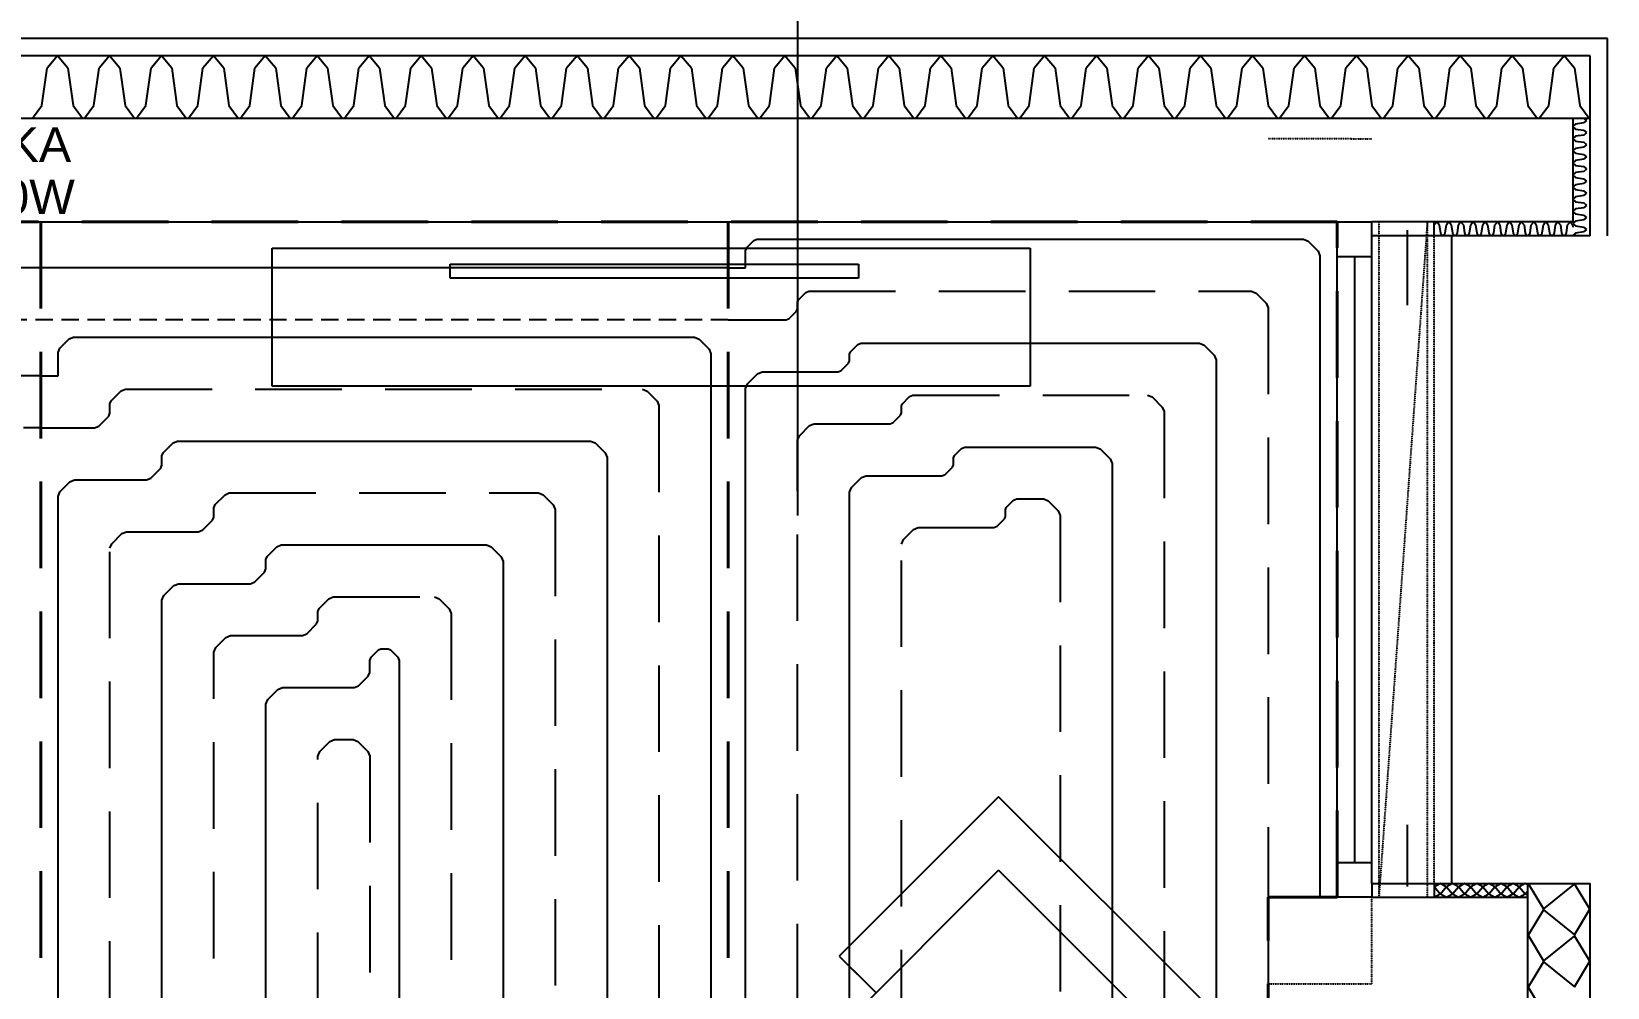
# Model space of a CAD drawing. Header units: millimetres. Extents: x 90740 to 167944, y -39332 to 25855.
# Drawn here: x 113448 to 117998, y 14042 to 16802 of the extents above; entities that cross this region are included whole.
import ezdxf

# ---------------------------------------------------------------- set-up
doc = ezdxf.new("R2010")
doc.units = ezdxf.units.MM
for name, pattern in [('CARKOVANA', [0.21, 0.15, -0.06]), ('Carkovana 0.5x', [0.14, 0.1, -0.04]), ('DASH', [75, 50, -25])]:
    doc.linetypes.add(name, pattern=pattern)
for name, color, linetype in [('DILATA_N___K_RY', 7, 'Continuous'), ('ODVODN__POTRUBIE___PODL__VYK_', 7, 'Continuous'), ('OKRAJOV__DILAT_CIA_PDL', 2, 'Continuous'), ('PODLAHOVKA', 7, 'Continuous'), ('POLO_KY', 7, 'Continuous'), ('PR_VODN__POTRUBIE___PODL__VYK_', 7, 'Continuous'), ('TABU_KY', 7, 'Continuous'), ('Z_NA_PRECHODOV_CH_POTRUB_', 7, 'Continuous')]:
    doc.layers.add(name, color=color, linetype=linetype)
doc.layers.add('XR$1$STANDARD', color=252, linetype='Continuous', lineweight=25)
doc.styles.add('ARIAL', font='arial.ttf')

# ---------------------------------------------------------------- blocks, each defined once
blk = doc.blocks.new('A$C90b3fe5d')
at = {"layer": 'XR$1$STANDARD', "linetype": 'Continuous', "lineweight": -2}
for points in [[(14217.1, 20157.4), (14217.2, 20157.5), (14217.3, 20157.4), (14217.2, 20157.3)], [(14367.1, 20157.4), (14367.2, 20157.5), (14367.3, 20157.4), (14367.2, 20157.3)], [(14517.1, 20157.4), (14517.2, 20157.5), (14517.3, 20157.4), (14517.2, 20157.3)], [(14667.1, 20157.4), (14667.2, 20157.5), (14667.3, 20157.4), (14667.2, 20157.3)], [(14817.1, 20157.4), (14817.2, 20157.5), (14817.3, 20157.4), (14817.2, 20157.3)], [(14967.1, 20157.4), (14967.2, 20157.5), (14967.3, 20157.4), (14967.2, 20157.3)], [(15117.1, 20157.4), (15117.2, 20157.5), (15117.3, 20157.4), (15117.2, 20157.3)], [(15267.1, 20157.4), (15267.2, 20157.5), (15267.3, 20157.4), (15267.2, 20157.3)], [(15417.1, 20157.4), (15417.2, 20157.5), (15417.3, 20157.4), (15417.2, 20157.3)], [(15567.1, 20157.4), (15567.2, 20157.5), (15567.3, 20157.4), (15567.2, 20157.3)], [(15717.1, 20157.4), (15717.2, 20157.5), (15717.3, 20157.4), (15717.2, 20157.3)], [(15867.1, 20157.4), (15867.2, 20157.5), (15867.3, 20157.4), (15867.2, 20157.3)], [(16017.1, 20157.4), (16017.2, 20157.5), (16017.3, 20157.4), (16017.2, 20157.3)], [(16167.1, 20157.4), (16167.2, 20157.5), (16167.3, 20157.4), (16167.2, 20157.3)], [(16317.1, 20157.4), (16317.2, 20157.5), (16317.3, 20157.4), (16317.2, 20157.3)], [(16467.1, 20157.4), (16467.2, 20157.5), (16467.3, 20157.4), (16467.2, 20157.3)], [(16617.1, 20157.4), (16617.2, 20157.5), (16617.3, 20157.4), (16617.2, 20157.3)], [(16767.1, 20157.4), (16767.2, 20157.5), (16767.3, 20157.4), (16767.2, 20157.3)], [(16917.1, 20157.4), (16917.2, 20157.5), (16917.3, 20157.4), (16917.2, 20157.3)], [(17067.1, 20157.4), (17067.2, 20157.5), (17067.3, 20157.4), (17067.2, 20157.3)], [(17217.1, 20157.4), (17217.2, 20157.5), (17217.3, 20157.4), (17217.2, 20157.3)], [(17367.1, 20157.4), (17367.2, 20157.5), (17367.3, 20157.4), (17367.2, 20157.3)], [(17517.1, 20157.4), (17517.2, 20157.5), (17517.3, 20157.4), (17517.2, 20157.3)], [(17667.1, 20157.4), (17667.2, 20157.5), (17667.3, 20157.4), (17667.2, 20157.3)], [(17817.1, 20157.4), (17817.2, 20157.5), (17817.3, 20157.4), (17817.2, 20157.3)], [(17967.1, 20157.4), (17967.2, 20157.5), (17967.3, 20157.4), (17967.2, 20157.3)], [(18117.1, 20157.4), (18117.2, 20157.5), (18117.3, 20157.4), (18117.2, 20157.3)], [(18267.1, 20157.4), (18267.2, 20157.5), (18267.3, 20157.4), (18267.2, 20157.3)], [(18417.1, 20157.4), (18417.2, 20157.5), (18417.3, 20157.4), (18417.2, 20157.3)], [(18567.1, 20157.4), (18567.2, 20157.5), (18567.3, 20157.4), (18567.2, 20157.3)], [(18654.3, 20013.4), (18654.2, 20013.3), (18654.1, 20013.4)], [(18654.2, 19978.5), (18654.3, 19978.4), (18654.2, 19978.3), (18654.1, 19978.4)], [(18654.2, 19943.5), (18654.3, 19943.4), (18654.2, 19943.3), (18654.1, 19943.4)], [(18654.2, 19908.5), (18654.3, 19908.4), (18654.2, 19908.3), (18654.1, 19908.4)], [(18654.2, 19873.5), (18654.3, 19873.4), (18654.2, 19873.3), (18654.1, 19873.4)], [(18654.2, 19838.5), (18654.3, 19838.4), (18654.2, 19838.3), (18654.1, 19838.4)], [(18654.2, 19803.5), (18654.3, 19803.4), (18654.2, 19803.3), (18654.1, 19803.4)], [(18654.2, 19768.5), (18654.3, 19768.4), (18654.2, 19768.3), (18654.1, 19768.4)], [(18222.2, 19705.5), (18222.3, 19705.4), (18222.2, 19705.3)], [(18257.1, 19705.4), (18257.2, 19705.5), (18257.3, 19705.4), (18257.2, 19705.3)], [(18292.1, 19705.4), (18292.2, 19705.5), (18292.3, 19705.4), (18292.2, 19705.3)], [(18327.1, 19705.4), (18327.2, 19705.5), (18327.3, 19705.4), (18327.2, 19705.3)], [(18362.1, 19705.4), (18362.2, 19705.5), (18362.3, 19705.4), (18362.2, 19705.3)], [(18397.1, 19705.4), (18397.2, 19705.5), (18397.3, 19705.4), (18397.2, 19705.3)], [(18432.1, 19705.4), (18432.2, 19705.5), (18432.3, 19705.4), (18432.2, 19705.3)], [(18467.1, 19705.4), (18467.2, 19705.5), (18467.3, 19705.4), (18467.2, 19705.3)], [(18502.1, 19705.4), (18502.2, 19705.5), (18502.3, 19705.4), (18502.2, 19705.3)], [(18537.1, 19705.4), (18537.2, 19705.5), (18537.3, 19705.4), (18537.2, 19705.3)], [(18572.1, 19705.4), (18572.2, 19705.5), (18572.3, 19705.4), (18572.2, 19705.3)], [(18607.1, 19705.4), (18607.2, 19705.5), (18607.3, 19705.4), (18607.2, 19705.3)], [(18654.2, 19733.5), (18654.3, 19733.4), (18654.2, 19733.3), (18654.1, 19733.4)], [(18654.2, 19698.5), (18654.3, 19698.4), (18654.2, 19698.3), (18654.1, 19698.4)]]:
    blk.add_hatch(color=256, dxfattribs=at).paths.add_polyline_path(points, flags=16)
for p, q in [((18722.2, 20243.4), (12077.2, 20243.4)), ((18722.2, 19673.4), (18722.2, 20243.4)), ((18672.2, 20193.4), (12077.2, 20193.4)), ((14202.4, 20049.4), (14217.2, 20157.4)), ((14247.2, 20193.4), (14217.2, 20157.4)), ((14277.2, 20157.4), (14247.2, 20193.4)), ((14277.2, 20157.4), (14292.1, 20049.4)), ((14352.4, 20049.4), (14367.2, 20157.4)), ((14397.2, 20193.4), (14367.2, 20157.4)), ((14427.2, 20157.4), (14397.2, 20193.4)), ((14427.2, 20157.4), (14442.1, 20049.4)), ((14502.4, 20049.4), (14517.2, 20157.4)), ((14547.2, 20193.4), (14517.2, 20157.4)), ((14577.2, 20157.4), (14547.2, 20193.4)), ((14577.2, 20157.4), (14592.1, 20049.4)), ((14652.4, 20049.4), (14667.2, 20157.4)), ((14697.2, 20193.4), (14667.2, 20157.4)), ((14727.2, 20157.4), (14697.2, 20193.4)), ((14727.2, 20157.4), (14742.1, 20049.4)), ((14802.4, 20049.4), (14817.2, 20157.4)), ((14847.2, 20193.4), (14817.2, 20157.4)), ((14877.2, 20157.4), (14847.2, 20193.4)), ((14877.2, 20157.4), (14892.1, 20049.4)), ((14952.4, 20049.4), (14967.2, 20157.4)), ((14997.2, 20193.4), (14967.2, 20157.4)), ((15027.2, 20157.4), (14997.2, 20193.4)), ((15027.2, 20157.4), (15042.1, 20049.4)), ((15102.4, 20049.4), (15117.2, 20157.4)), ((15147.2, 20193.4), (15117.2, 20157.4)), ((15177.2, 20157.4), (15147.2, 20193.4)), ((15177.2, 20157.4), (15192.1, 20049.4)), ((15252.4, 20049.4), (15267.2, 20157.4)), ((15297.2, 20193.4), (15267.2, 20157.4)), ((15327.2, 20157.4), (15297.2, 20193.4)), ((15327.2, 20157.4), (15342.1, 20049.4)), ((15402.4, 20049.4), (15417.2, 20157.4)), ((15447.2, 20193.4), (15417.2, 20157.4)), ((15477.2, 20157.4), (15447.2, 20193.4)), ((15477.2, 20157.4), (15492.1, 20049.4)), ((15552.4, 20049.4), (15567.2, 20157.4)), ((15597.2, 20193.4), (15567.2, 20157.4)), ((15627.2, 20157.4), (15597.2, 20193.4)), ((15627.2, 20157.4), (15642.1, 20049.4)), ((15702.4, 20049.4), (15717.2, 20157.4)), ((15747.2, 20193.4), (15717.2, 20157.4)), ((15777.2, 20157.4), (15747.2, 20193.4)), ((15777.2, 20157.4), (15792.1, 20049.4)), ((15852.4, 20049.4), (15867.2, 20157.4)), ((15897.2, 20193.4), (15867.2, 20157.4)), ((15927.2, 20157.4), (15897.2, 20193.4)), ((15927.2, 20157.4), (15942.1, 20049.4)), ((16002.4, 20049.4), (16017.2, 20157.4)), ((16047.2, 20193.4), (16017.2, 20157.4)), ((16077.2, 20157.4), (16047.2, 20193.4)), ((16077.2, 20157.4), (16092.1, 20049.4)), ((16152.4, 20049.4), (16167.2, 20157.4)), ((16197.2, 20193.4), (16167.2, 20157.4)), ((16227.2, 20157.4), (16197.2, 20193.4)), ((16227.2, 20157.4), (16242.1, 20049.4)), ((16302.4, 20049.4), (16317.2, 20157.4)), ((16347.2, 20193.4), (16317.2, 20157.4)), ((16377.2, 20157.4), (16347.2, 20193.4)), ((16377.2, 20157.4), (16392.1, 20049.4)), ((16452.4, 20049.4), (16467.2, 20157.4)), ((16497.2, 20193.4), (16467.2, 20157.4)), ((16527.2, 20157.4), (16497.2, 20193.4)), ((16527.2, 20157.4), (16542.1, 20049.4)), ((16602.4, 20049.4), (16617.2, 20157.4)), ((16647.2, 20193.4), (16617.2, 20157.4)), ((16677.2, 20157.4), (16647.2, 20193.4)), ((16677.2, 20157.4), (16692.1, 20049.4)), ((16752.4, 20049.4), (16767.2, 20157.4)), ((16797.2, 20193.4), (16767.2, 20157.4)), ((16827.2, 20157.4), (16797.2, 20193.4)), ((16827.2, 20157.4), (16842.1, 20049.4)), ((16902.4, 20049.4), (16917.2, 20157.4)), ((16947.2, 20193.4), (16917.2, 20157.4)), ((16977.2, 20157.4), (16947.2, 20193.4)), ((16977.2, 20157.4), (16992.1, 20049.4)), ((17052.4, 20049.4), (17067.2, 20157.4)), ((17097.2, 20193.4), (17067.2, 20157.4)), ((17127.2, 20157.4), (17097.2, 20193.4)), ((17127.2, 20157.4), (17142.1, 20049.4)), ((17202.4, 20049.4), (17217.2, 20157.4)), ((17247.2, 20193.4), (17217.2, 20157.4)), ((17277.2, 20157.4), (17247.2, 20193.4)), ((17277.2, 20157.4), (17292.1, 20049.4)), ((17352.4, 20049.4), (17367.2, 20157.4)), ((17397.2, 20193.4), (17367.2, 20157.4)), ((17427.2, 20157.4), (17397.2, 20193.4)), ((17427.2, 20157.4), (17442.1, 20049.4)), ((17502.4, 20049.4), (17517.2, 20157.4)), ((17547.2, 20193.4), (17517.2, 20157.4)), ((17577.2, 20157.4), (17547.2, 20193.4)), ((17577.2, 20157.4), (17592.1, 20049.4)), ((17652.4, 20049.4), (17667.2, 20157.4)), ((17697.2, 20193.4), (17667.2, 20157.4)), ((17727.2, 20157.4), (17697.2, 20193.4)), ((17727.2, 20157.4), (17742.1, 20049.4)), ((17802.4, 20049.4), (17817.2, 20157.4)), ((17847.2, 20193.4), (17817.2, 20157.4)), ((17877.2, 20157.4), (17847.2, 20193.4)), ((17877.2, 20157.4), (17892.1, 20049.4)), ((17952.4, 20049.4), (17967.2, 20157.4)), ((17997.2, 20193.4), (17967.2, 20157.4)), ((18027.2, 20157.4), (17997.2, 20193.4)), ((18027.2, 20157.4), (18042.1, 20049.4)), ((18102.4, 20049.4), (18117.2, 20157.4)), ((18147.2, 20193.4), (18117.2, 20157.4)), ((18177.2, 20157.4), (18147.2, 20193.4)), ((18177.2, 20157.4), (18192.1, 20049.4)), ((18252.4, 20049.4), (18267.2, 20157.4)), ((18297.2, 20193.4), (18267.2, 20157.4)), ((18327.2, 20157.4), (18297.2, 20193.4)), ((18327.2, 20157.4), (18342.1, 20049.4)), ((18402.4, 20049.4), (18417.2, 20157.4)), ((18447.2, 20193.4), (18417.2, 20157.4)), ((18477.2, 20157.4), (18447.2, 20193.4)), ((18477.2, 20157.4), (18492.1, 20049.4)), ((18552.4, 20049.4), (18567.2, 20157.4)), ((18597.2, 20193.4), (18567.2, 20157.4)), ((18627.2, 20157.4), (18597.2, 20193.4)), ((18627.2, 20157.4), (18642.1, 20049.4)), ((18672.2, 19673.4), (18672.2, 20193.4)), ((14175.4, 20013.4), (14202.4, 20049.4)), ((14292.1, 20049.4), (14319.1, 20013.4)), ((14325.4, 20013.4), (14352.4, 20049.4)), ((14442.1, 20049.4), (14469.1, 20013.4)), ((14475.4, 20013.4), (14502.4, 20049.4)), ((14592.1, 20049.4), (14619.1, 20013.4)), ((14625.4, 20013.4), (14652.4, 20049.4)), ((14742.1, 20049.4), (14769.1, 20013.4)), ((14775.4, 20013.4), (14802.4, 20049.4)), ((14892.1, 20049.4), (14919.1, 20013.4)), ((14925.4, 20013.4), (14952.4, 20049.4)), ((15042.1, 20049.4), (15069.1, 20013.4)), ((15075.4, 20013.4), (15102.4, 20049.4)), ((15192.1, 20049.4), (15219.1, 20013.4)), ((15225.4, 20013.4), (15252.4, 20049.4)), ((15342.1, 20049.4), (15369.1, 20013.4)), ((15375.4, 20013.4), (15402.4, 20049.4)), ((15492.1, 20049.4), (15519.1, 20013.4)), ((15525.4, 20013.4), (15552.4, 20049.4)), ((15642.1, 20049.4), (15669.1, 20013.4)), ((15675.4, 20013.4), (15702.4, 20049.4)), ((15792.1, 20049.4), (15819.1, 20013.4)), ((15825.4, 20013.4), (15852.4, 20049.4)), ((15942.1, 20049.4), (15969.1, 20013.4)), ((15975.4, 20013.4), (16002.4, 20049.4)), ((16092.1, 20049.4), (16119.1, 20013.4)), ((16125.4, 20013.4), (16152.4, 20049.4)), ((16242.1, 20049.4), (16269.1, 20013.4)), ((16275.4, 20013.4), (16302.4, 20049.4)), ((16392.1, 20049.4), (16419.1, 20013.4)), ((16425.4, 20013.4), (16452.4, 20049.4)), ((16542.1, 20049.4), (16569.1, 20013.4)), ((16575.4, 20013.4), (16602.4, 20049.4)), ((16692.1, 20049.4), (16719.1, 20013.4)), ((16725.4, 20013.4), (16752.4, 20049.4)), ((16842.1, 20049.4), (16869.1, 20013.4)), ((16875.4, 20013.4), (16902.4, 20049.4)), ((16992.1, 20049.4), (17019.1, 20013.4)), ((17025.4, 20013.4), (17052.4, 20049.4)), ((17142.1, 20049.4), (17169.1, 20013.4)), ((17175.4, 20013.4), (17202.4, 20049.4)), ((17292.1, 20049.4), (17319.1, 20013.4)), ((17325.4, 20013.4), (17352.4, 20049.4)), ((17442.1, 20049.4), (17469.1, 20013.4)), ((17475.4, 20013.4), (17502.4, 20049.4)), ((17592.1, 20049.4), (17619.1, 20013.4)), ((17625.4, 20013.4), (17652.4, 20049.4)), ((17742.1, 20049.4), (17769.1, 20013.4)), ((17775.4, 20013.4), (17802.4, 20049.4)), ((17892.1, 20049.4), (17919.1, 20013.4)), ((17925.4, 20013.4), (17952.4, 20049.4)), ((18042.1, 20049.4), (18069.1, 20013.4)), ((18075.4, 20013.4), (18102.4, 20049.4)), ((18192.1, 20049.4), (18219.1, 20013.4)), ((18225.4, 20013.4), (18252.4, 20049.4)), ((18342.1, 20049.4), (18369.1, 20013.4)), ((18375.4, 20013.4), (18402.4, 20049.4)), ((18492.1, 20049.4), (18519.1, 20013.4)), ((18525.4, 20013.4), (18552.4, 20049.4)), ((18642.1, 20049.4), (18669.1, 20013.4)), ((12117.2, 20013.4), (18622.2, 20013.4)), ((18622.2, 20013.4), (18622.2, 19713.4)), ((18622.2, 20013.4), (18672.2, 20013.4)), ((18630.2, 19995.9), (18622.2, 19989.6)), ((18622.2, 19988.1), (18630.2, 19981.8)), ((18654.2, 19999.4), (18630.2, 19995.9)), ((18630.2, 19981.8), (18654.2, 19978.4)), ((18662.2, 20006.4), (18654.2, 20013.4)), ((18654.2, 19999.4), (18662.2, 20006.4)), ((18662.2, 19971.4), (18654.2, 19978.4)), ((18630.2, 19960.9), (18622.2, 19954.6)), ((18622.2, 19953.1), (18630.2, 19946.8)), ((18654.2, 19964.4), (18630.2, 19960.9)), ((18630.2, 19946.8), (18654.2, 19943.4)), ((18654.2, 19929.4), (18630.2, 19925.9)), ((18654.2, 19964.4), (18662.2, 19971.4)), ((18662.2, 19936.4), (18654.2, 19943.4)), ((18654.2, 19929.4), (18662.2, 19936.4)), ((18630.2, 19925.9), (18622.2, 19919.6)), ((18622.2, 19918.1), (18630.2, 19911.8)), ((18630.2, 19890.9), (18622.2, 19884.6)), ((18630.2, 19911.8), (18654.2, 19908.4)), ((18654.2, 19894.4), (18630.2, 19890.9)), ((18662.2, 19901.4), (18654.2, 19908.4)), ((18654.2, 19894.4), (18662.2, 19901.4)), ((18622.2, 19883.1), (18630.2, 19876.8)), ((18630.2, 19855.9), (18622.2, 19849.6)), ((18622.2, 19848.1), (18630.2, 19841.8)), ((18630.2, 19876.8), (18654.2, 19873.4)), ((18654.2, 19859.4), (18630.2, 19855.9)), ((18630.2, 19841.8), (18654.2, 19838.4)), ((18662.2, 19866.4), (18654.2, 19873.4)), ((18654.2, 19859.4), (18662.2, 19866.4)), ((18662.2, 19831.4), (18654.2, 19838.4)), ((18630.2, 19820.9), (18622.2, 19814.6)), ((18622.2, 19813.1), (18630.2, 19806.8)), ((18654.2, 19824.4), (18630.2, 19820.9)), ((18630.2, 19806.8), (18654.2, 19803.4)), ((18654.2, 19824.4), (18662.2, 19831.4)), ((18662.2, 19796.4), (18654.2, 19803.4)), ((18654.2, 19789.4), (18662.2, 19796.4)), ((18630.2, 19785.9), (18622.2, 19779.6)), ((18622.2, 19778.1), (18630.2, 19771.8)), ((18630.2, 19750.9), (18622.2, 19744.6)), ((18654.2, 19789.4), (18630.2, 19785.9)), ((18630.2, 19771.8), (18654.2, 19768.4)), ((18654.2, 19754.4), (18630.2, 19750.9)), ((18662.2, 19761.4), (18654.2, 19768.4)), ((18654.2, 19754.4), (18662.2, 19761.4)), ((12117.2, 19713.4), (18042.2, 19713.4)), ((17942.2, 17763.4), (17942.2, 19713.4)), ((18042.2, 19673.4), (18042.2, 19713.4)), ((18622.2, 19713.4), (18042.2, 19713.4)), ((18222.2, 19673.4), (18222.2, 19713.4)), ((18229.2, 19713.4), (18222.2, 19705.4)), ((18236.2, 19705.4), (18229.2, 19713.4)), ((18236.2, 19705.4), (18239.7, 19681.4)), ((18253.8, 19681.4), (18257.2, 19705.4)), ((18264.2, 19713.4), (18257.2, 19705.4)), ((18271.2, 19705.4), (18264.2, 19713.4)), ((18271.2, 19705.4), (18274.7, 19681.4)), ((18288.8, 19681.4), (18292.2, 19705.4)), ((18299.2, 19713.4), (18292.2, 19705.4)), ((18306.2, 19705.4), (18299.2, 19713.4)), ((18306.2, 19705.4), (18309.7, 19681.4)), ((18323.8, 19681.4), (18327.2, 19705.4)), ((18334.2, 19713.4), (18327.2, 19705.4)), ((18341.2, 19705.4), (18334.2, 19713.4)), ((18341.2, 19705.4), (18344.7, 19681.4)), ((18358.8, 19681.4), (18362.2, 19705.4)), ((18369.2, 19713.4), (18362.2, 19705.4)), ((18376.2, 19705.4), (18369.2, 19713.4)), ((18376.2, 19705.4), (18379.7, 19681.4)), ((18393.8, 19681.4), (18397.2, 19705.4)), ((18404.2, 19713.4), (18397.2, 19705.4)), ((18411.2, 19705.4), (18404.2, 19713.4)), ((18411.2, 19705.4), (18414.7, 19681.4)), ((18428.8, 19681.4), (18432.2, 19705.4)), ((18439.2, 19713.4), (18432.2, 19705.4)), ((18446.2, 19705.4), (18439.2, 19713.4)), ((18446.2, 19705.4), (18449.7, 19681.4)), ((18463.8, 19681.4), (18467.2, 19705.4)), ((18474.2, 19713.4), (18467.2, 19705.4)), ((18481.2, 19705.4), (18474.2, 19713.4)), ((18481.2, 19705.4), (18484.7, 19681.4)), ((18498.8, 19681.4), (18502.2, 19705.4)), ((18509.2, 19713.4), (18502.2, 19705.4)), ((18516.2, 19705.4), (18509.2, 19713.4)), ((18516.2, 19705.4), (18519.7, 19681.4)), ((18533.8, 19681.4), (18537.2, 19705.4)), ((18544.2, 19713.4), (18537.2, 19705.4)), ((18551.2, 19705.4), (18544.2, 19713.4)), ((18551.2, 19705.4), (18554.7, 19681.4)), ((18568.8, 19681.4), (18572.2, 19705.4)), ((18579.2, 19713.4), (18572.2, 19705.4)), ((18586.2, 19705.4), (18579.2, 19713.4)), ((18586.2, 19705.4), (18589.7, 19681.4)), ((18603.8, 19681.4), (18607.2, 19705.4)), ((18614.2, 19713.4), (18607.2, 19705.4)), ((18621.2, 19705.4), (18614.2, 19713.4)), ((18621.2, 19705.4), (18622.2, 19698.5)), ((18622.2, 19743.1), (18630.2, 19736.8)), ((18630.2, 19715.9), (18622.2, 19709.6)), ((18622.2, 19708.1), (18630.2, 19701.8)), ((18630.2, 19736.8), (18654.2, 19733.4)), ((18654.2, 19719.4), (18630.2, 19715.9)), ((18630.2, 19701.8), (18654.2, 19698.4)), ((18662.2, 19726.4), (18654.2, 19733.4)), ((18654.2, 19719.4), (18662.2, 19726.4)), ((18672.2, 19673.4), (18042.2, 19673.4)), ((18042.2, 17803.4), (18042.2, 19673.4)), ((18145.1, 19472.8), (18145.1, 19690)), ((18239.7, 19681.4), (18246, 19673.4)), ((18247.5, 19673.4), (18253.8, 19681.4)), ((18272.2, 19673.4), (18272.2, 17803.4)), ((18274.7, 19681.4), (18281, 19673.4)), ((18282.5, 19673.4), (18288.8, 19681.4)), ((18309.7, 19681.4), (18316, 19673.4)), ((18317.5, 19673.4), (18323.8, 19681.4)), ((18344.7, 19681.4), (18351, 19673.4)), ((18352.5, 19673.4), (18358.8, 19681.4)), ((18379.7, 19681.4), (18386, 19673.4)), ((18387.5, 19673.4), (18393.8, 19681.4)), ((18414.7, 19681.4), (18421, 19673.4)), ((18422.5, 19673.4), (18428.8, 19681.4)), ((18449.7, 19681.4), (18456, 19673.4)), ((18457.5, 19673.4), (18463.8, 19681.4)), ((18484.7, 19681.4), (18491, 19673.4)), ((18492.5, 19673.4), (18498.8, 19681.4)), ((18519.7, 19681.4), (18526, 19673.4)), ((18527.5, 19673.4), (18533.8, 19681.4)), ((18554.7, 19681.4), (18561, 19673.4)), ((18562.5, 19673.4), (18568.8, 19681.4)), ((18589.7, 19681.4), (18596, 19673.4)), ((18597.5, 19673.4), (18603.8, 19681.4)), ((18630.2, 19680.9), (18622.2, 19674.6)), ((18654.2, 19684.4), (18630.2, 19680.9)), ((18662.2, 19691.4), (18654.2, 19698.4)), ((18654.2, 19684.4), (18662.2, 19691.4)), ((14867.2, 19637.9), (17055.6, 19637.9)), ((14867.2, 19238.7), (14867.2, 19637.9)), ((14867.2, 19637.9), (14867.2, 19637.9)), ((17055.6, 19637.9), (17055.6, 19238.7)), ((17942.2, 19613.4), (18042.2, 19613.4)), ((17992.2, 19613.4), (17992.2, 17863.4)), ((15381.3, 19591.8), (16559.5, 19591.8)), ((15381.3, 19550.9), (15381.3, 19591.8)), ((15381.3, 19591.8), (15381.3, 19591.8)), ((16559.5, 19591.8), (16559.5, 19550.9)), ((16559.5, 19550.9), (15381.3, 19550.9)), ((17055.6, 19238.7), (14867.2, 19238.7)), ((16964, 18053.1), (16504.4, 17593.5)), ((17565, 17452.1), (16964, 18053.1)), ((18143.6, 17972.8), (18143.6, 17794)), ((16504.4, 17381.4), (16964, 17841)), ((16504.4, 17381.4), (16964, 17841)), ((17352.9, 17452.1), (16964, 17841)), ((17942.2, 17863.4), (18042.2, 17863.4)), ((18042.2, 17803.4), (18042.2, 17763.4)), ((18042.2, 17803.4), (18672.2, 17803.4)), ((18222.2, 17803.4), (18222.2, 17763.4)), ((18239.7, 17803.2), (18222.6, 17793.4)), ((18222.6, 17793.4), (18239.4, 17773.4)), ((18256.9, 17793.4), (18239.7, 17803.2)), ((18240.1, 17773.4), (18256.9, 17793.4)), ((18274.7, 17803.2), (18257.6, 17793.4)), ((18257.6, 17793.4), (18274.4, 17773.4)), ((18291.9, 17793.4), (18274.7, 17803.2)), ((18275.1, 17773.4), (18291.9, 17793.4)), ((18309.7, 17803.2), (18292.6, 17793.4)), ((18292.6, 17793.4), (18309.4, 17773.4)), ((18326.9, 17793.4), (18309.7, 17803.2)), ((18310.1, 17773.4), (18326.9, 17793.4)), ((18344.7, 17803.2), (18327.6, 17793.4)), ((18327.6, 17793.4), (18344.4, 17773.4)), ((18361.9, 17793.4), (18344.7, 17803.2)), ((18345.1, 17773.4), (18361.9, 17793.4)), ((18379.7, 17803.2), (18362.6, 17793.4)), ((18362.6, 17793.4), (18379.4, 17773.4)), ((18396.9, 17793.4), (18379.7, 17803.2)), ((18380.1, 17773.4), (18396.9, 17793.4)), ((18414.7, 17803.2), (18397.6, 17793.4)), ((18397.6, 17793.4), (18414.4, 17773.4)), ((18431.9, 17793.4), (18414.7, 17803.2)), ((18415.1, 17773.4), (18431.9, 17793.4)), ((18449.7, 17803.2), (18432.6, 17793.4)), ((18432.6, 17793.4), (18449.4, 17773.4)), ((18466.9, 17793.4), (18449.7, 17803.2)), ((18450.1, 17773.4), (18466.9, 17793.4)), ((18484.7, 17803.2), (18467.6, 17793.4)), ((18467.6, 17793.4), (18484.4, 17773.4)), ((18492.2, 17798.9), (18484.7, 17803.2)), ((18492.2, 15723.4), (18492.2, 17803.4)), ((18493.1, 17803.4), (18537.2, 17729.9)), ((18627.2, 17801.9), (18537.2, 17729.9)), ((18671.3, 17728.4), (18627.2, 17801.9)), ((18672.2, 15723.4), (18672.2, 17803.4)), ((18042.2, 17763.4), (17742.2, 17763.4)), ((17742.2, 17763.4), (17742.2, 15763.4)), ((18042.2, 17763.4), (18492.2, 17763.4)), ((18222.2, 17763.6), (18239.4, 17773.4)), ((18240.1, 17773.4), (18257.2, 17763.6)), ((18257.2, 17763.6), (18274.4, 17773.4)), ((18275.1, 17773.4), (18292.2, 17763.6)), ((18292.2, 17763.6), (18309.4, 17773.4)), ((18310.1, 17773.4), (18327.2, 17763.6)), ((18327.2, 17763.6), (18344.4, 17773.4)), ((18345.1, 17773.4), (18362.2, 17763.6)), ((18362.2, 17763.6), (18379.4, 17773.4)), ((18380.1, 17773.4), (18397.2, 17763.6)), ((18397.2, 17763.6), (18414.4, 17773.4)), ((18415.1, 17773.4), (18432.2, 17763.6)), ((18432.2, 17763.6), (18449.4, 17773.4)), ((18450.1, 17773.4), (18467.2, 17763.6)), ((18467.2, 17763.6), (18484.4, 17773.4)), ((18485.1, 17773.4), (18492.2, 17781.9)), ((18485.1, 17773.4), (18492.2, 17769.3)), ((18537.2, 17726.9), (18493.1, 17653.4)), ((18537.2, 17726.9), (18627.2, 17654.9)), ((18627.2, 17654.9), (18671.3, 17728.4)), ((18493.1, 17653.4), (18537.2, 17579.9)), ((18627.2, 17651.9), (18537.2, 17579.9)), ((18671.3, 17578.4), (18627.2, 17651.9)), ((16504.4, 17593.5), (16610.4, 17487.4)), ((16504.4, 17593.5), (16582.1, 17515.7)), ((18537.2, 17576.9), (18493.1, 17503.4)), ((18537.2, 17576.9), (18627.2, 17504.9)), ((18627.2, 17504.9), (18671.3, 17578.4)), ((18493.1, 17503.4), (18537.2, 17429.9))]:
    blk.add_line(p, q, dxfattribs=at)
at = {"layer": 'XR$1$STANDARD', "linetype": 'Carkovana 0.5x', "lineweight": -2}
for p, q in [((17982.2, 19953.4), (17742.2, 19953.4)), ((17982.2, 19953.4), (18042.2, 19953.4)), ((18202.2, 19713.4), (18062.2, 19713.4)), ((18062.2, 19713.4), (18062.2, 17763.4)), ((18202.2, 19713.4), (18062.2, 17763.4)), ((18202.2, 17763.4), (18202.2, 19713.4)), ((18202.2, 19713.4), (18202.2, 19713.4)), ((18042.2, 17513.4), (18042.2, 17763.4)), ((18062.2, 17763.4), (18202.2, 17763.4)), ((17742.2, 17513.4), (18042.2, 17513.4))]:
    blk.add_line(p, q, dxfattribs=at)
at = {"layer": 'XR$1$STANDARD', "linetype": 'CARKOVANA', "lineweight": -2}
blk.add_line((18222.2, 17803.4), (18222.2, 19673.4), dxfattribs=at)

msp = doc.modelspace()

# ---------------------------------------------------------------- linework, layer by layer
at = {"layer": 'DILATA_N___K_RY', "color": 95, "linetype": 'DASH', "lineweight": 40, "ltscale": 5}
for p, q in [((113474.4, 16252.4), (113474.4, 10352.4)), ((115459.5, 16252.4), (115459.5, 10352.4))]:
    msp.add_line(p, q, dxfattribs=at)
at = {"layer": 'ODVODN__POTRUBIE___PODL__VYK_', "color": 172, "linetype": 'DASH'}
for p, q in [((115459.5, 15969.7), (109267.9, 15969.7)), ((115459.5, 15969.7), (115509.5, 15969.7)), ((113474.4, 15657.8), (109567.9, 15657.8)), ((113474.4, 15657.8), (113524.4, 15657.8))]:
    msp.add_line(p, q, dxfattribs=at)
at = {"layer": 'OKRAJOV__DILAT_CIA_PDL', "color": 95, "linetype": 'DASH', "lineweight": 40, "ltscale": 5}
msp.add_lwpolyline([(108967.9, 12802.4), (107017.9, 12802.4), (107017.9, 10352.4), (117217.9, 10352.4), (117217.9, 12302.4), (117017.9, 12302.4), (117017.9, 14302.4), (117217.9, 14302.4), (117217.9, 16252.4), (108967.9, 16252.4), (108967.9, 12802.4)], dxfattribs=at)
at = {"layer": 'PODLAHOVKA', "color": 12, "ltscale": 5}
for p, q in [((115812.2, 15877.5), (115833.2, 15898.6)), ((115833.2, 15898.6), (115842.4, 15902.4)), ((115842.4, 15902.4), (116820.1, 15902.4)), ((116820.1, 15902.4), (116833.4, 15896.9)), ((116833.4, 15896.9), (116862.4, 15867.9)), ((115785.7, 15823.5), (115806.8, 15844.6)), ((115806.8, 15844.6), (115809.5, 15851.1)), ((115809.5, 15871), (115812.2, 15877.5)), ((115809.5, 15851.1), (115809.5, 15871)), ((116862.4, 15867.9), (116867.9, 15854.6)), ((116867.9, 15854.6), (116867.9, 10750.2)), ((115515, 15785.2), (115543.9, 15814.2)), ((115543.9, 15814.2), (115557.3, 15819.7)), ((115557.3, 15819.7), (115776.5, 15819.7)), ((115776.5, 15819.7), (115785.7, 15823.5)), ((115509.5, 15771.9), (115515, 15785.2)), ((115509.5, 10450.2), (115509.5, 15771.9)), ((116109.5, 15571), (116112.2, 15577.5)), ((116109.5, 15551.1), (116109.5, 15571)), ((116112.2, 15577.5), (116133.2, 15598.6)), ((116133.2, 15598.6), (116142.4, 15602.4)), ((116142.4, 15602.4), (116520.1, 15602.4)), ((116520.1, 15602.4), (116533.4, 15596.9)), ((116533.4, 15596.9), (116562.4, 15567.9)), ((116562.4, 15567.9), (116567.9, 15554.6)), ((115843.9, 15514.2), (115857.3, 15519.7)), ((115857.3, 15519.7), (116076.5, 15519.7)), ((116076.5, 15519.7), (116085.7, 15523.5)), ((116085.7, 15523.5), (116106.8, 15544.6)), ((116106.8, 15544.6), (116109.5, 15551.1)), ((116567.9, 15554.6), (116567.9, 11050.2)), ((115809.5, 15471.9), (115815, 15485.2)), ((115809.5, 10750.2), (115809.5, 15471.9)), ((115815, 15485.2), (115843.9, 15514.2))]:
    msp.add_line(p, q, dxfattribs=at)
for points in [[(115509.5, 16119.7), (115509.5, 16169.4), (115513.3, 16178.6), (115533.2, 16198.6), (115542.4, 16202.4), (117120.1, 16202.4), (117133.4, 16196.9), (117162.4, 16167.9), (117167.9, 16154.6), (117167.9, 14302.4)], [(113524.4, 15807.8), (113524.4, 15875.1), (113529.6, 15887.5), (113556.6, 15914.5), (113569, 15919.7), (115361.7, 15919.7), (115375, 15914.2), (115403.9, 15885.2), (115409.5, 15871.9), (115409.5, 10450.2)], [(113524.4, 10450.2), (113524.4, 15460), (113530, 15473.3), (113558.9, 15502.3), (113572.2, 15507.8), (113779.8, 15507.8), (113792.3, 15512.9), (113820.8, 15541.5), (113824.4, 15550.2), (113824.4, 15577.2), (113828.1, 15586), (113856.6, 15614.5), (113869, 15619.7), (115061.7, 15619.7), (115075, 15614.2), (115103.9, 15585.2), (115109.5, 15571.9), (115109.5, 10650.2)], [(113824.4, 10650.2), (113824.4, 15160), (113830, 15173.3), (113858.9, 15202.3), (113872.2, 15207.8), (114079.8, 15207.8), (114092.3, 15212.9), (114120.8, 15241.5), (114124.4, 15250.2), (114124.4, 15277.2), (114128.1, 15286), (114156.6, 15314.5), (114169, 15319.7), (114761.7, 15319.7), (114775, 15314.2), (114803.9, 15285.2), (114809.5, 15271.9), (114809.5, 10850.2)], [(114124.4, 10850.2), (114124.4, 14860), (114130, 14873.3), (114158.9, 14902.3), (114172.2, 14907.8), (114379.8, 14907.8), (114392.3, 14912.9), (114419.9, 14940.6), (114424.4, 14951.5), (114424.4, 14985.8), (114428.3, 14995.3), (114450, 15016.9), (114456.7, 15019.7), (114477.2, 15019.7), (114483.9, 15016.9), (114505.6, 14995.3), (114509.5, 14985.8), (114509.5, 11036.3)]]:
    msp.add_lwpolyline(points, dxfattribs=at)
at = {"layer": 'PODLAHOVKA', "color": 172, "linetype": 'DASH', "ltscale": 5}
for points in [[(115509.5, 15969.7), (115626.5, 15969.7), (115635.7, 15973.5), (115656.8, 15994.6), (115659.5, 16001.1), (115659.5, 16021), (115662.2, 16027.5), (115683.2, 16048.6), (115692.4, 16052.4), (116970.1, 16052.4), (116983.4, 16046.9), (117012.4, 16017.9), (117017.9, 16004.6), (117017.9, 10600.2)], [(113524.4, 15657.8), (113629.8, 15657.8), (113642.3, 15662.9), (113670.8, 15691.5), (113674.4, 15700.2), (113674.4, 15727.2), (113678.1, 15736), (113706.6, 15764.5), (113719, 15769.7), (115211.7, 15769.7), (115225, 15764.2), (115253.9, 15735.2), (115259.5, 15721.9), (115259.5, 10550.2)], [(115659.5, 10600.2), (115659.5, 15621.9), (115665, 15635.2), (115693.9, 15664.2), (115707.3, 15669.7), (115926.5, 15669.7), (115935.7, 15673.5), (115956.8, 15694.6), (115959.5, 15701.1), (115959.5, 15721), (115962.2, 15727.5), (115983.2, 15748.6), (115992.4, 15752.4), (116670.1, 15752.4), (116683.4, 15746.9), (116712.4, 15717.9), (116717.9, 15704.6), (116717.9, 10900.2)], [(113674.4, 10550.2), (113674.4, 15310), (113680, 15323.3), (113708.9, 15352.3), (113722.2, 15357.8), (113929.8, 15357.8), (113942.3, 15362.9), (113970.8, 15391.5), (113974.4, 15400.2), (113974.4, 15427.2), (113978.1, 15436), (114006.6, 15464.5), (114019, 15469.7), (114911.7, 15469.7), (114925, 15464.2), (114953.9, 15435.2), (114959.5, 15421.9), (114959.5, 10750.2)], [(115959.5, 10900.2), (115959.5, 15321.9), (115965, 15335.2), (115993.9, 15364.2), (116007.3, 15369.7), (116226.5, 15369.7), (116235.7, 15373.5), (116256.8, 15394.6), (116259.5, 15401.1), (116259.5, 15421), (116262.2, 15427.5), (116283.2, 15448.6), (116292.4, 15452.4), (116370.1, 15452.4), (116383.4, 15446.9), (116412.4, 15417.9), (116417.9, 15404.6), (116417.9, 11200.2)], [(113974.4, 10750.2), (113974.4, 15010), (113980, 15023.3), (114008.9, 15052.3), (114022.2, 15057.8), (114229.8, 15057.8), (114242.3, 15062.9), (114270.8, 15091.5), (114274.4, 15100.2), (114274.4, 15127.2), (114278.1, 15136), (114306.6, 15164.5), (114319, 15169.7), (114611.7, 15169.7), (114625, 15164.2), (114653.9, 15135.2), (114659.5, 15121.9), (114659.5, 10950.2)], [(114274.4, 10950.2), (114274.4, 14710), (114280, 14723.3), (114308.9, 14752.3), (114322.2, 14757.8), (114376.6, 14757.8), (114390, 14752.3), (114418.9, 14723.3), (114424.4, 14710), (114424.4, 12880.1)]]:
    msp.add_lwpolyline(points, dxfattribs=at)
at = {"layer": 'PR_VODN__POTRUBIE___PODL__VYK_', "color": 12}
for p, q in [((115459.5, 16119.7), (109117.9, 16119.7)), ((115459.5, 16119.7), (115509.5, 16119.7)), ((113474.4, 15807.8), (109417.9, 15807.8)), ((113474.4, 15807.8), (113524.4, 15807.8))]:
    msp.add_line(p, q, dxfattribs=at)
at = {"layer": 'TABU_KY', "color": 5}
msp.add_line((115659.5, 17289.4), (115659.5, 15404.6), dxfattribs=at)
at = {"layer": 'Z_NA_PRECHODOV_CH_POTRUB_', "color": 2}
for p, q in [((113474.4, 16252.4), (113474.4, 16252.4)), ((113474.4, 16252.4), (113474.4, 16252.4)), ((115459.5, 16252.4), (115459.5, 16252.4)), ((113474.4, 15969.7), (113474.4, 15969.7)), ((115459.5, 15969.7), (115459.5, 15969.7)), ((113474.4, 15657.8), (113474.4, 15657.8))]:
    msp.add_line(p, q, dxfattribs=at)

# ---------------------------------------------------------------- block references
at = {"linetype": 'Continuous'}
msp.add_blockref('A$C90b3fe5d', (99275.7, -3461), dxfattribs=at)

# ---------------------------------------------------------------- texts
at = {"layer": 'POLO_KY', "color": 7, "style": 'ARIAL'}
for s, p in [('KLIM. JEDNOTKA', (112413.6, 16425.9)), ('230V - Qc=3300W', (112420, 16274.9))]:
    msp.add_text(s, height=100, dxfattribs=at).set_placement(p)

doc.saveas('drawing.dxf')
